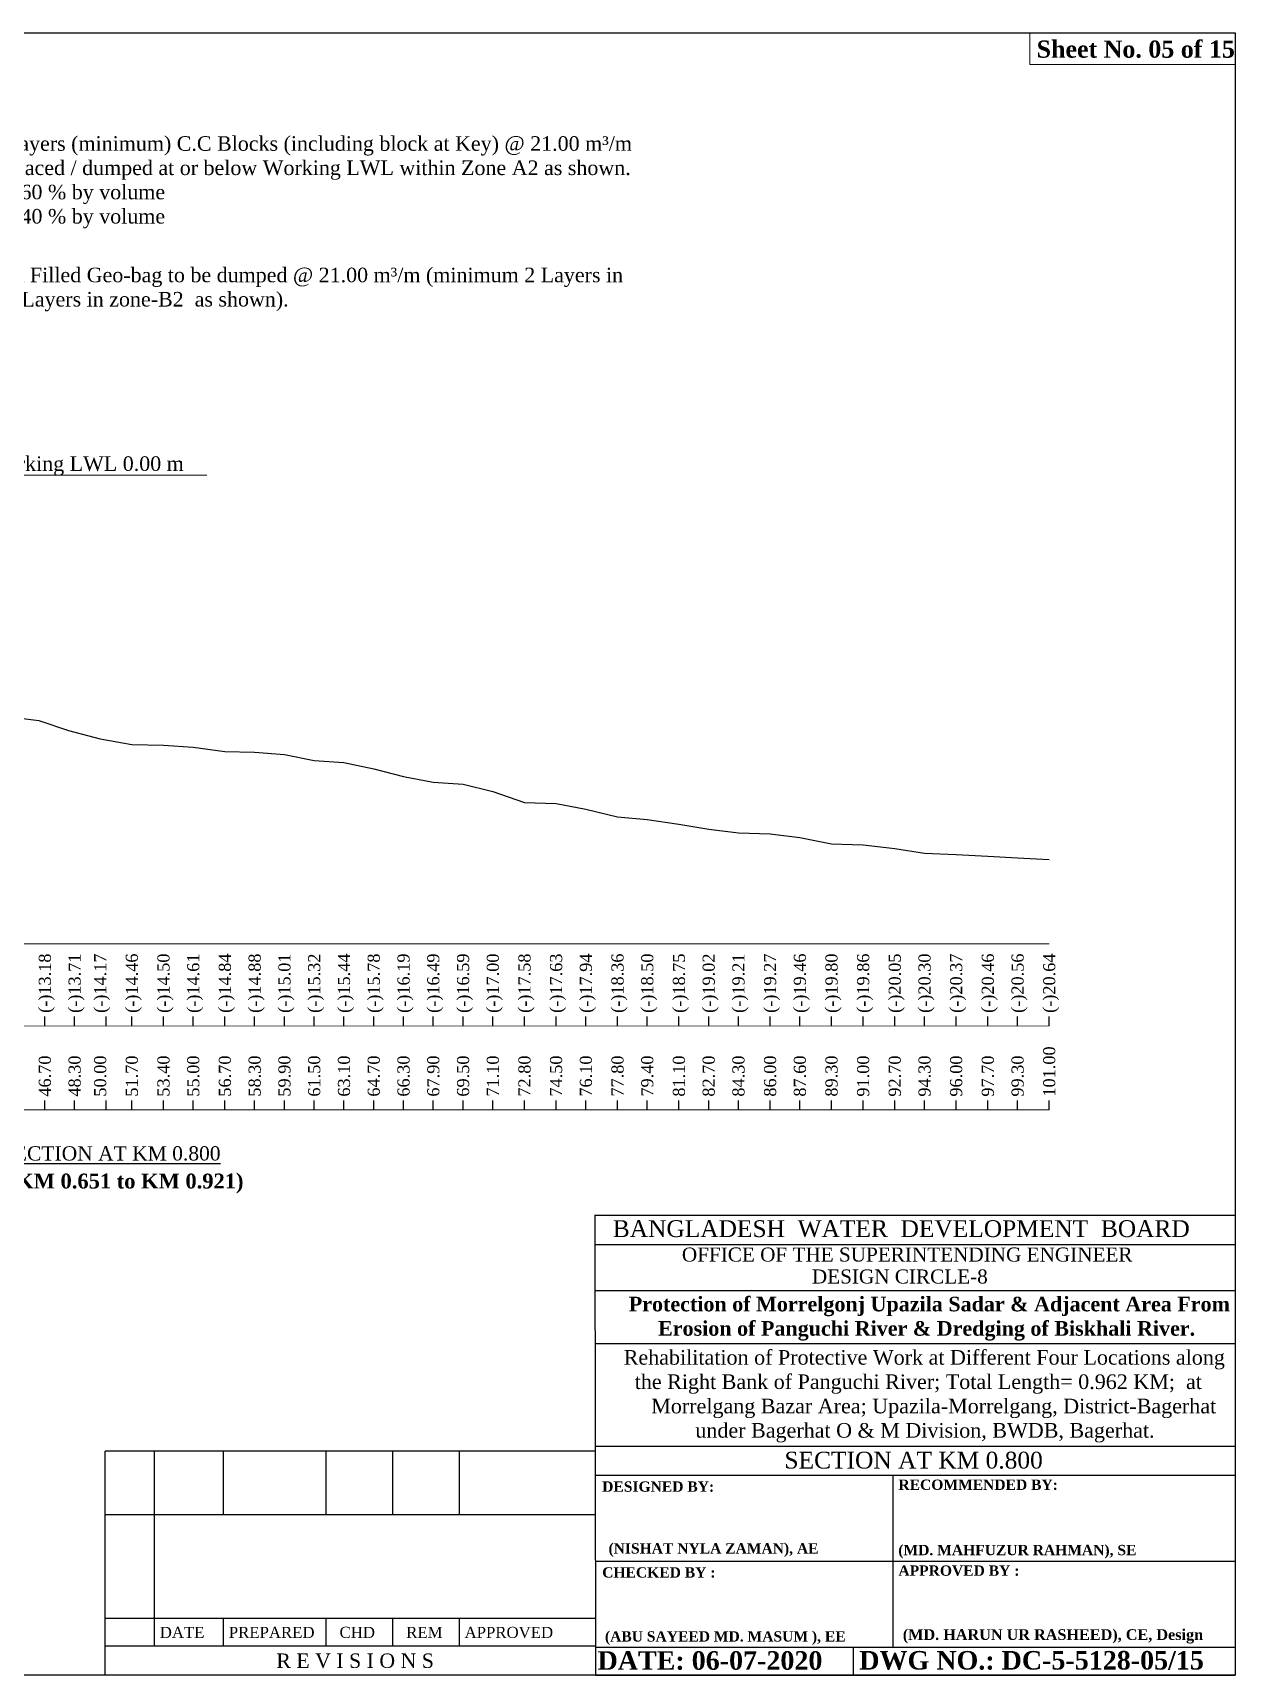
# Model space of a CAD drawing. Header units: metres. Extents: x -2434 to 11656, y -15288 to 8109.
# Drawn here: x 2752.4 to 2817, y -11701.2 to -11612.9 of the extents above; entities that cross this region are included whole.
import ezdxf
from ezdxf.enums import TextEntityAlignment as Align

# ---------------------------------------------------------------- set-up
doc = ezdxf.new("R2010")
doc.units = ezdxf.units.M
doc.layers.add('LINE', color=7, linetype='Continuous')
doc.styles.add('Kazi_T_H', font='timesbd.ttf')
doc.styles.get("Standard").update_dxf_attribs({"font": 'times.ttf'})

msp = doc.modelspace()

# ---------------------------------------------------------------- linework, layer by layer
at = {"color": 0, "lineweight": 18, "ltscale": 0.18}
for p, q in [((2697.614489, -11661.864003), (2806.986533, -11661.864003)), ((2697.289788, -11666.290625), (2806.986533, -11666.265531)), ((2697.289638, -11670.769253), (2806.986533, -11670.769253))]:
    msp.add_line(p, q, dxfattribs=at)
at = {"color": 0, "lineweight": -2}
for p, q in [((2753.011235, -11666.26983), (2753.011235, -11665.76983)), ((2754.611235, -11666.26983), (2754.611235, -11665.76983)), ((2756.311235, -11666.26983), (2756.311235, -11665.76983)), ((2757.686533, -11666.26983), (2757.686533, -11665.76983)), ((2759.386533, -11666.26983), (2759.386533, -11665.76983)), ((2760.986533, -11666.26983), (2760.986533, -11665.76983)), ((2762.686533, -11666.26983), (2762.686533, -11665.76983)), ((2764.286533, -11666.26983), (2764.286533, -11665.76983)), ((2765.886533, -11666.26983), (2765.886533, -11665.76983)), ((2767.486533, -11666.26983), (2767.486533, -11665.76983)), ((2769.086533, -11666.26983), (2769.086533, -11665.76983)), ((2770.686533, -11666.26983), (2770.686533, -11665.76983)), ((2772.286533, -11666.26983), (2772.286533, -11665.76983)), ((2773.886533, -11666.26983), (2773.886533, -11665.76983)), ((2775.486533, -11666.26983), (2775.486533, -11665.76983)), ((2777.086533, -11666.26983), (2777.086533, -11665.76983)), ((2778.786533, -11666.26983), (2778.786533, -11665.76983)), ((2780.486533, -11666.26983), (2780.486533, -11665.76983)), ((2782.086533, -11666.26983), (2782.086533, -11665.76983)), ((2783.786533, -11666.26983), (2783.786533, -11665.76983)), ((2785.386533, -11666.26983), (2785.386533, -11665.76983)), ((2787.086533, -11666.26983), (2787.086533, -11665.76983)), ((2788.686533, -11666.26983), (2788.686533, -11665.76983)), ((2790.286533, -11666.26983), (2790.286533, -11665.76983)), ((2791.986533, -11666.26983), (2791.986533, -11665.76983)), ((2793.586533, -11666.26983), (2793.586533, -11665.76983)), ((2795.286533, -11666.26983), (2795.286533, -11665.76983)), ((2796.986533, -11666.26983), (2796.986533, -11665.76983)), ((2798.686533, -11666.26983), (2798.686533, -11665.76983)), ((2800.286533, -11666.26983), (2800.286533, -11665.76983)), ((2801.986533, -11666.26983), (2801.986533, -11665.76983)), ((2803.686533, -11666.26983), (2803.686533, -11665.76983)), ((2805.286533, -11666.26983), (2805.286533, -11665.76983)), ((2806.986533, -11666.26983), (2806.986533, -11665.76983)), ((2753.011235, -11670.769253), (2753.011235, -11670.269253)), ((2754.611235, -11670.769253), (2754.611235, -11670.269253)), ((2756.311235, -11670.769253), (2756.311235, -11670.269253)), ((2757.686533, -11670.769253), (2757.686533, -11670.269253)), ((2759.386533, -11670.769253), (2759.386533, -11670.269253)), ((2760.986533, -11670.769253), (2760.986533, -11670.269253)), ((2762.686533, -11670.769253), (2762.686533, -11670.269253)), ((2764.286533, -11670.769253), (2764.286533, -11670.269253)), ((2765.886533, -11670.769253), (2765.886533, -11670.269253)), ((2767.486533, -11670.769253), (2767.486533, -11670.269253)), ((2769.086533, -11670.769253), (2769.086533, -11670.269253)), ((2770.686533, -11670.769253), (2770.686533, -11670.269253)), ((2772.286533, -11670.769253), (2772.286533, -11670.269253)), ((2773.886533, -11670.769253), (2773.886533, -11670.269253)), ((2775.486533, -11670.769253), (2775.486533, -11670.269253)), ((2777.086533, -11670.769253), (2777.086533, -11670.269253)), ((2778.786533, -11670.769253), (2778.786533, -11670.269253)), ((2780.486533, -11670.769253), (2780.486533, -11670.269253)), ((2782.086533, -11670.769253), (2782.086533, -11670.269253)), ((2783.786533, -11670.769253), (2783.786533, -11670.269253)), ((2785.386533, -11670.769253), (2785.386533, -11670.269253)), ((2787.086533, -11670.769253), (2787.086533, -11670.269253)), ((2788.686533, -11670.769253), (2788.686533, -11670.269253)), ((2790.286533, -11670.769253), (2790.286533, -11670.269253)), ((2791.986533, -11670.769253), (2791.986533, -11670.269253)), ((2793.586533, -11670.769253), (2793.586533, -11670.269253)), ((2795.286533, -11670.769253), (2795.286533, -11670.269253)), ((2796.986533, -11670.769253), (2796.986533, -11670.269253)), ((2798.686533, -11670.769253), (2798.686533, -11670.269253)), ((2800.286533, -11670.769253), (2800.286533, -11670.269253)), ((2801.986533, -11670.769253), (2801.986533, -11670.269253)), ((2803.686533, -11670.769253), (2803.686533, -11670.269253)), ((2805.286533, -11670.769253), (2805.286533, -11670.269253)), ((2806.986533, -11670.769253), (2806.986533, -11670.269253))]:
    msp.add_line(p, q, dxfattribs=at)
at = {"color": 0, "linetype": 'Continuous', "lineweight": -3, "ltscale": 0.5}
msp.add_line((2782.602227, -11701.152166), (2816.980107, -11701.152166), dxfattribs=at)
at = {"color": 6, "linetype": 'Continuous', "lineweight": -3, "ltscale": 0.5}
for points in [[(2751.086534, -11649.662943), (2752.686534, -11649.862943), (2754.286534, -11650.392943)], [(2754.286534, -11650.392943), (2755.986534, -11650.852943), (2757.686534, -11651.142943), (2759.386534, -11651.182943), (2760.986534, -11651.292943), (2762.686534, -11651.522943), (2764.286534, -11651.562943), (2765.886534, -11651.692943), (2767.486534, -11652.002943), (2769.086534, -11652.122943), (2770.686534, -11652.462943), (2772.286534, -11652.872943), (2773.886534, -11653.172943), (2775.486534, -11653.272943), (2777.086534, -11653.682943), (2778.786534, -11654.262943), (2780.486534, -11654.312943), (2782.086534, -11654.622943), (2783.786534, -11655.042943), (2785.386534, -11655.182943), (2787.086534, -11655.432943), (2788.686534, -11655.702943), (2790.286534, -11655.892943), (2791.986534, -11655.952943), (2793.586534, -11656.142943), (2795.286534, -11656.482943), (2796.986534, -11656.542943), (2798.686534, -11656.732943), (2800.286534, -11656.982943), (2801.986534, -11657.052943), (2803.686534, -11657.142943), (2805.286534, -11657.242943), (2806.986534, -11657.322943)]]:
    msp.add_lwpolyline(points, dxfattribs=at)
at = {"layer": 'LINE', "color": 7, "lineweight": 13, "ltscale": 0.5}
msp.add_line((2761.710914, -11636.682905), (2748.766246, -11636.682905), dxfattribs=at)
at = {"layer": 'LINE', "color": 0, "linetype": 'ByBlock', "lineweight": -3, "ltscale": 0.5}
for p, q in [((2816.93622, -11676.457698), (2782.55834, -11676.457698)), ((2782.562238, -11676.457698), (2782.602227, -11701.152166)), ((2816.93622, -11678.029068), (2782.55834, -11678.029068)), ((2816.93622, -11680.496613), (2782.55834, -11680.496613)), ((2816.980107, -11683.347981), (2782.602227, -11683.347981)), ((2782.602227, -11689.112688), (2756.252639, -11689.112688)), ((2756.252639, -11701.152166), (2756.252639, -11689.112688)), ((2758.890547, -11689.112688), (2758.890547, -11699.599982)), ((2762.60292, -11689.112688), (2762.60292, -11692.541969)), ((2768.103924, -11689.112688), (2768.103924, -11692.541969)), ((2771.687619, -11689.112688), (2771.687619, -11692.541969)), ((2775.271314, -11689.112688), (2775.271314, -11692.541969)), ((2816.980107, -11688.866336), (2782.602227, -11688.866336)), ((2816.980107, -11690.422444), (2782.602227, -11690.422444)), ((2798.605624, -11699.648921), (2798.605624, -11690.422444)), ((2782.602227, -11692.541969), (2756.252639, -11692.541969)), ((2782.602227, -11695.035682), (2816.980107, -11695.035682)), ((2782.602227, -11698.10892), (2756.252639, -11698.10892)), ((2762.60292, -11698.10892), (2762.60292, -11699.599982)), ((2768.103924, -11698.10892), (2768.103924, -11699.599982)), ((2771.687619, -11698.10892), (2771.687619, -11699.599982)), ((2775.271314, -11698.10892), (2775.271314, -11699.599982)), ((2782.602227, -11699.599982), (2756.252639, -11699.599982)), ((2782.602227, -11699.648921), (2816.980107, -11699.648921)), ((2796.472692, -11701.152166), (2796.472692, -11699.648921))]:
    msp.add_line(p, q, dxfattribs=at)
msp.add_lwpolyline([(2688.83773, -11612.912351), (2816.980107, -11612.912351), (2816.980107, -11701.152166), (2688.83773, -11701.152166)], close=True, dxfattribs=at)
at = {"layer": 'LINE', "color": 7, "lineweight": 13, "ltscale": 0.5}
msp.add_lwpolyline([(2816.980107, -11612.912351), (2805.951324, -11612.912351), (2805.951324, -11614.609501), (2816.980107, -11614.609501)], close=True, dxfattribs=at)

# ---------------------------------------------------------------- texts
at = {"color": 0, "lineweight": -2}
for s, p in [('(-)13.18', (2753.336235, -11665.56983)), ('(-)13.71', (2754.936235, -11665.56983)), ('(-)14.17', (2756.311533, -11665.56983)), ('(-)14.46', (2758.011533, -11665.56983)), ('(-)14.50', (2759.711533, -11665.56983)), ('(-)14.61', (2761.311533, -11665.56983)), ('(-)14.84', (2763.011533, -11665.56983)), ('(-)14.88', (2764.611533, -11665.56983)), ('(-)15.01', (2766.211533, -11665.56983)), ('(-)15.32', (2767.811533, -11665.56983)), ('(-)15.44', (2769.411533, -11665.56983)), ('(-)15.78', (2771.011533, -11665.56983)), ('(-)16.19', (2772.611533, -11665.56983)), ('(-)16.49', (2774.211533, -11665.56983)), ('(-)16.59', (2775.811533, -11665.56983)), ('(-)17.00', (2777.411533, -11665.56983)), ('(-)17.58', (2779.111533, -11665.56983)), ('(-)17.63', (2780.811533, -11665.56983)), ('(-)17.94', (2782.411533, -11665.56983)), ('(-)18.36', (2784.111533, -11665.56983)), ('(-)18.50', (2785.711533, -11665.56983)), ('(-)18.75', (2787.411533, -11665.56983)), ('(-)19.02', (2789.011533, -11665.56983)), ('(-)19.21', (2790.611533, -11665.56983)), ('(-)19.27', (2792.311533, -11665.56983)), ('(-)19.46', (2793.911533, -11665.56983)), ('(-)19.80', (2795.611533, -11665.56983)), ('(-)19.86', (2797.311533, -11665.56983)), ('(-)20.05', (2799.011533, -11665.56983)), ('(-)20.30', (2800.611533, -11665.56983)), ('(-)20.37', (2802.311533, -11665.56983)), ('(-)20.46', (2804.011533, -11665.56983)), ('(-)20.56', (2805.611533, -11665.56983)), ('(-)20.64', (2807.311533, -11665.56983)), ('46.70', (2753.336235, -11670.069253)), ('48.30', (2754.936235, -11670.069253)), ('50.00', (2756.311533, -11670.069253)), ('51.70', (2758.011533, -11670.069253)), ('53.40', (2759.711533, -11670.069253)), ('55.00', (2761.311533, -11670.069253)), ('56.70', (2763.011533, -11670.069253)), ('58.30', (2764.611533, -11670.069253)), ('59.90', (2766.211533, -11670.069253)), ('61.50', (2767.811533, -11670.069253)), ('63.10', (2769.411533, -11670.069253)), ('64.70', (2771.011533, -11670.069253)), ('66.30', (2772.611533, -11670.069253)), ('67.90', (2774.211533, -11670.069253)), ('69.50', (2775.811533, -11670.069253)), ('71.10', (2777.411533, -11670.069253)), ('72.80', (2779.111533, -11670.069253)), ('74.50', (2780.811533, -11670.069253)), ('76.10', (2782.411533, -11670.069253)), ('77.80', (2784.111533, -11670.069253)), ('79.40', (2785.711533, -11670.069253)), ('81.10', (2787.411533, -11670.069253)), ('82.70', (2789.011533, -11670.069253)), ('84.30', (2790.611533, -11670.069253)), ('86.00', (2792.311533, -11670.069253)), ('87.60', (2793.911533, -11670.069253)), ('89.30', (2795.611533, -11670.069253)), ('91.00', (2797.311533, -11670.069253)), ('92.70', (2799.011533, -11670.069253)), ('94.30', (2800.611533, -11670.069253)), ('96.00', (2802.311533, -11670.069253)), ('97.70', (2804.011533, -11670.069253)), ('99.30', (2805.611533, -11670.069253)), ('101.00', (2807.311533, -11670.069253))]:
    msp.add_text(s, height=0.65, rotation=90, dxfattribs=at).set_placement(p)
at = {"color": 7, "lineweight": 30, "ltscale": 0.18, "insert": (2744.318892, -11672.735174), "char_height": 0.76511835, "width": 41.91544039, "attachment_point": 1}
msp.add_mtext('{\\LTYPICAL X-SECTION AT KM 0.800\\P }', dxfattribs=at)
at = {"layer": 'LINE', "color": 0, "linetype": 'ByBlock', "lineweight": -3, "ltscale": 0.5}
for s, height, p in [('BANGLADESH  WATER  DEVELOPMENT  BOARD', 0.90345866, (2799.037762, -11677.612665)), ('OFFICE OF THE SUPERINTENDING ENGINEER', 0.75354278, (2799.355385, -11678.930399)), ('DESIGN CIRCLE-8', 0.75354278, (2798.958693, -11680.108973)), ('SECTION AT KM 0.800', 0.90425134, (2799.700157, -11690.052068)), ('R E V I S I O N S', 0.77609191, (2769.686669, -11700.76412))]:
    msp.add_text(s, height=height, dxfattribs=at).set_placement(p, align=Align.CENTER)
at = {"layer": 'LINE', "color": 0, "linetype": 'ByBlock', "lineweight": -3, "ltscale": 0.5, "style": 'Kazi_T_H'}
for s, height, p in [('DESIGNED BY:', 0.55358857, (2782.965102, -11691.296376)), ('RECOMMENDED BY:', 0.55358857, (2798.882418, -11691.197468)), ('(NISHAT NYLA ZAMAN), AE', 0.55358857, (2783.303388, -11694.618331)), ('(MD. MAHFUZUR RAHMAN), SE ', 0.55358857, (2798.877456, -11694.706156)), ('APPROVED BY :', 0.55358857, (2798.882418, -11695.810706)), ('CHECKED BY :', 0.55358857, (2782.965102, -11695.909614)), ('(ABU SAYEED MD. MASUM ), EE', 0.55358857, (2783.111259, -11699.347111)), ('DATE: 06-07-2020', 0.99645943, (2782.716575, -11700.86182)), ('DWG NO.: DC-5-5128-05/15', 0.99645943, (2796.780963, -11700.851763))]:
    msp.add_text(s, height=height, dxfattribs=at).set_placement(p)
at = {"layer": 'LINE', "color": 0, "linetype": 'ByBlock', "lineweight": -3, "ltscale": 0.5}
for s, p in [('DATE', (2759.188759, -11699.152664)), ('PREPARED', (2762.901133, -11699.152664)), ('CHD', (2768.849455, -11699.152664)), ('REM', (2772.43315, -11699.152664)), ('APPROVED', (2775.569526, -11699.152664))]:
    msp.add_text(s, height=0.5964246, dxfattribs=at).set_placement(p)
at = {"layer": 'LINE', "color": 7, "lineweight": 13, "ltscale": 0.5, "attachment_point": 1}
for s, insert, char_height, width in [('{\\fTimes New Roman|b1|i0|c0|p18;Sheet No. 05 of 15}', (2806.310395, -11613.324482), 0.92339122, 11.41515482), ('Additional Assorted 2 Layers (minimum) C.C Blocks (including block at Key) @ 21.00 {\\C0;m³/m} (excluding void) to be Placed / dumped at or below Working LWL within Zone A2 as shown. \\P450 x 450 x 450 ---------60 % by volume\\P350 x 350 x 350 ---------40 % by volume', (2740.194789, -11618.466993), 0.781767752, 46.31614072), ('Working LWL 0.00 m', (2749.854757, -11635.665967), 0.78176775, 30.04400339), ('{\\fTimes New Roman|b1|i0|c0|p18;(Applicable from KM 0.651 to KM 0.921)}', (2742.344509, -11674.204471), 0.8, 24.41446211)]:
    msp.add_mtext(s, dxfattribs=dict(at, insert=insert, char_height=char_height, width=width))
at = {"layer": 'LINE', "color": 0, "linetype": 'ByBlock', "lineweight": -3, "ltscale": 0.5}
for s, insert, char_height, width, attachment_point in [('Additional 200 Kg Sand Filled Geo-bag to be dumped @ 21.00 m³/m ({\\C7;minimum} 2 Layers in zone-A2 & {\\C7;minimum} 6 Layers in zone-B2  as shown).', (2740.404253, -11625.530687), 0.781767752, 44.3343089, 1), ('{\\fTimes New Roman|b1|i0|c0|p18; Protection of Morrelgonj Upazila Sadar & Adjacent Area From \\PErosion of Panguchi River & Dredging of Biskhali River.}', (2800.398329, -11680.820975), 0.78439968, 50.69448592, 2), ('         Rehabilitation of Protective Work at Different Four Locations along    \\P           the Right Bank of Panguchi River; Total Length= 0.962 KM;  at  \\P              Morrelgang Bazar Area; Upazila-Morrelgang, District-Bagerhat   \\P                      under Bagerhat O & M Division, BWDB, Bagerhat.', (2781.454256, -11683.684937), 0.78439968, 34.27839024, 1)]:
    msp.add_mtext(s, dxfattribs=dict(at, insert=insert, char_height=char_height, width=width, attachment_point=attachment_point))
at = {"layer": 'LINE', "color": 0, "linetype": 'ByBlock', "lineweight": -3, "ltscale": 0.5, "insert": (2807.189012, -11698.684385), "char_height": 0.57589044, "width": 17.16677526, "attachment_point": 2, "style": 'Kazi_T_H'}
msp.add_mtext('(MD. HARUN UR RASHEED), CE, Design', dxfattribs=at)

doc.saveas('drawing.dxf')
